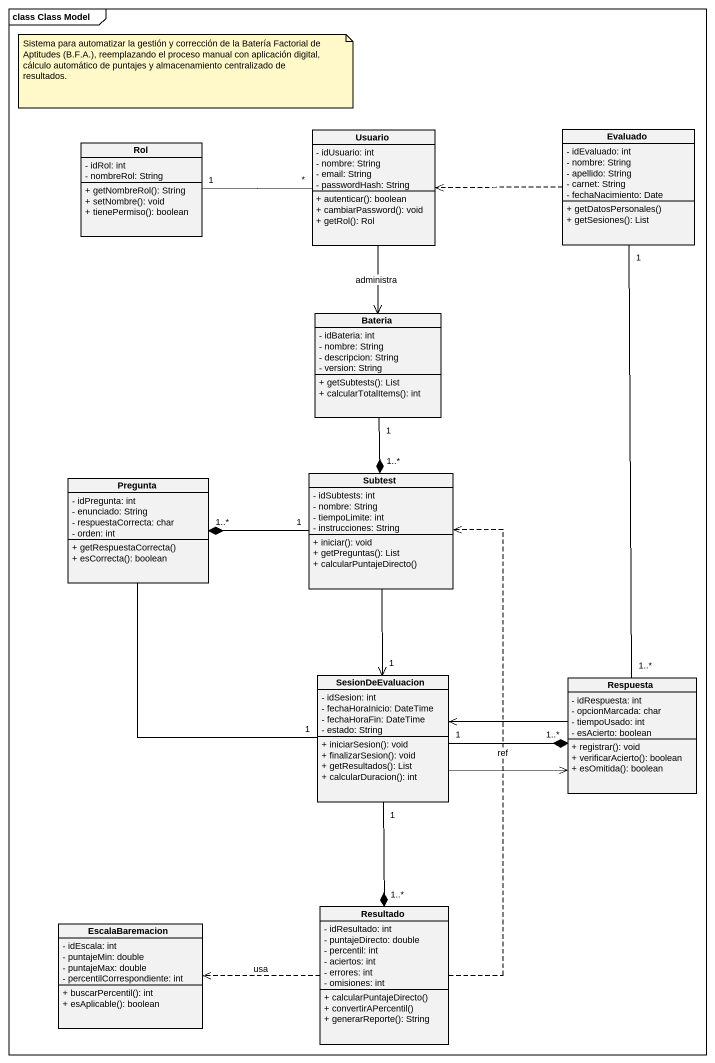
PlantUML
@startuml
mainframe class Class Model
hide circle
hide empty members
skinparam classAttributeIconSize 0
class Rol {
  - idRol: int
  - nombreRol: String
  + getNombreRol(): String
  + setNombre(): void
  + tienePermiso(): boolean
}
class Usuario {
  - idUsuario: int
  - nombre: String
  - email: String
  - passwordHash: String
  + autenticar(): boolean
  + cambiarPassword(): void
  + getRol(): Rol
}
class Evaluado {
  - idEvaluado: int
  - nombre: String
  - apellido: String
  - carnet: String
  - fechaNacimiento: Date
  + getDatosPersonales()
  + getSesiones(): List
}
class Bateria {
  - idBateria: int
  - nombre: String
  - descripcion: String
  - version: String
  + getSubtests(): List
  + calcularTotalItems(): int
}
class Pregunta {
  - idPregunta: int
  - enunciado: String
  - respuestaCorrecta: char
  - orden: int
  + getRespuestaCorrecta()
  + esCorrecta(): boolean
}
class Subtest {
  - idSubtests: int
  - nombre: String
  - tiempoLimite: int
  - instrucciones: String
  + iniciar(): void
  + getPreguntas(): List
  + calcularPuntajeDirecto()
}
class SesionDeEvaluacion {
  - idSesion: int
  - fechaHoraInicio: DateTime
  - fechaHoraFin: DateTime
  - estado: String
  + iniciarSesion(): void
  + finalizarSesion(): void
  + getResultados(): List
  + calcularDuracion(): int
}
class Respuesta {
  - idRespuesta: int
  - opcionMarcada: char
  - tiempoUsado: int
  - esAcierto: boolean
  + registrar(): void
  + verificarAcierto(): boolean
  + esOmitida(): boolean
}
class Resultado {
  - idResultado: int
  - puntajeDirecto: double
  - percentil: int
  - aciertos: int
  - errores: int
  - omisiones: int
  + calcularPuntajeDirecto()
  + convertirAPercentil()
  + generarReporte(): String
}
class EscalaBaremacion {
  - idEscala: int
  - puntajeMin: double
  - puntajeMax: double
  - percentilCorrespondiente: int
  + buscarPercentil(): int
  + esAplicable(): boolean
}
Usuario "*" -left- "1" Rol
Usuario --> Bateria : administra
Evaluado .left.> Usuario
Bateria "1" --* "1..*" Subtest
Subtest "1" -left-* "1..*" Pregunta
Subtest --> "1" SesionDeEvaluacion
SesionDeEvaluacion "1" -up- Pregunta
SesionDeEvaluacion "1" -right-* "1..*" Respuesta
SesionDeEvaluacion -right-> Respuesta
SesionDeEvaluacion "1" --* "1..*" Resultado
Respuesta "1..*" -up- "1" Evaluado
Respuesta -left-> SesionDeEvaluacion
Resultado .up.> Subtest : ref
Resultado .left.> EscalaBaremacion : usa
note as N1
  Sistema para automatizar la gestión y corrección de la Batería Factorial de Aptitudes (B.F.A.), reemplazando el proceso manual con aplicación digital, cálculo automático de puntajes y almacenamiento centralizado de resultados.
end note
@enduml
